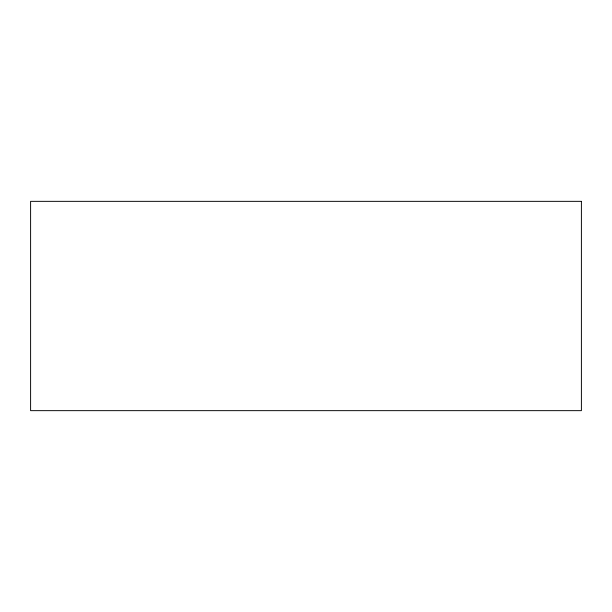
<?xml version="1.0" encoding="UTF-8"?>
<svg xmlns="http://www.w3.org/2000/svg" width="612" height="612" viewBox="0 0 612 612"><rect width="100%" height="100%" fill="white"/><g stroke="black" fill="none" stroke-linecap="round" stroke-linejoin="round"><path stroke-width="0.92" d="M581.4 201.348L30.6 201.348L30.6 410.652L581.4 410.652L581.4 201.348"/></g></svg>
